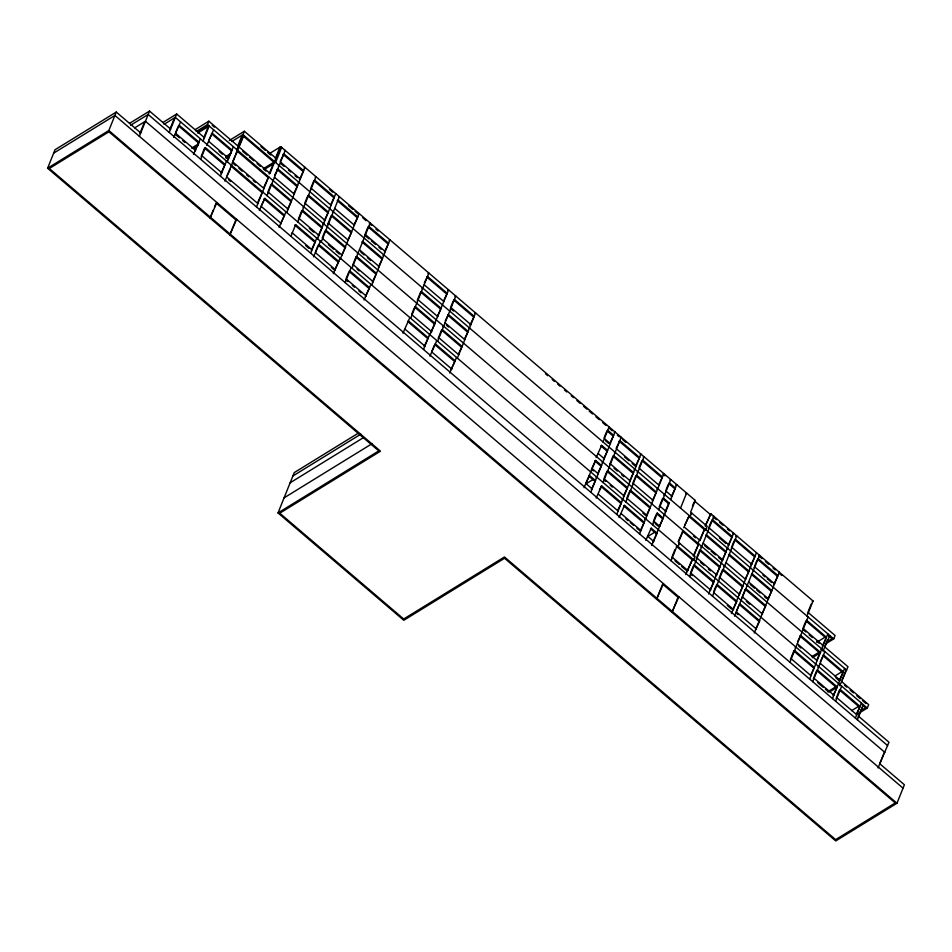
<?xml version="1.0" encoding="UTF-8"?>
<svg xmlns="http://www.w3.org/2000/svg" width="952" height="952" viewBox="0 0 952 952"><rect width="100%" height="100%" fill="white"/><g stroke="black" fill="none" stroke-linecap="round" stroke-linejoin="round"><path stroke-width="1.43" d="M880.183 764.087L904.4 784.757L896.974 803.226L835.737 840.925L504.548 558.253L403.803 620.288L278.02 512.938L378.777 450.903L47.6 168.218L55.026 149.75L116.263 112.05L140.729 132.935M47.6 168.218L108.837 130.519L116.263 112.05M139.932 133.423L144.621 121.749M139.373 136.326L149.524 111.075L170.61 129.067M169.801 129.567L174.502 117.881M169.254 132.459L176.679 113.99L204.442 137.695M175.573 132.899L177.953 126.973M180.606 121.904L173.74 137.481M198.183 142.657L178.429 125.795L179.238 125.295L198.992 142.157L194.851 150.951L195.66 150.452L175.906 133.589M200.36 138.766L193.482 154.343M196.231 131.519L207.488 124.593L208.845 121.201L238.274 146.322M203.633 138.195L208.333 126.509M203.085 141.086L209.142 126.009L197.671 133.078M200.658 159.27L205.358 147.584L225.1 164.446L220.959 173.24M209.059 139.635L212.248 133.22L231.99 150.071L227.849 158.865L225.66 156.997M213.605 129.829L206.739 145.394M220.412 176.132L226.469 161.055M227.302 161.757L233.359 146.679M237.988 145.525L242.165 135.136M236.917 149.714L244.343 131.245L276.056 158.329M210.594 216.711L213.355 209.856M214.45 207.12L216.104 203.002L235.858 219.864L229.801 234.942L236.667 219.365L235.858 219.864M227.207 175.382L230.396 168.968M232.8 161.495L235.18 155.569M242.558 137.219L238.381 147.596L239.19 147.108L269.999 173.407L269.19 173.907L273.89 162.221L243.081 135.91L243.879 135.422L224.898 181.142M216.913 202.514L210.047 218.079M257.587 202.752L262.573 191.876M263.656 187.675L268.642 176.798L256.516 206.953M275.259 158.829L279.947 147.143M269.999 173.407L280.757 146.644L695.305 500.478L690.605 512.164L707.181 526.313L705.825 529.705M275.604 162.495L281.673 147.417M261.181 205.977L264.846 198.361L284.6 215.223L280.459 224.017L281.268 223.518L261.514 206.655M264.846 198.361L259.337 210.547M268.071 191.602L270.451 185.676M274.604 175.346L277.794 168.92L297.548 185.783L293.882 193.387M280.197 161.447L283.863 153.843L303.617 170.705L299.475 179.5L300.273 179L280.531 162.137M267.036 195.684L285.219 150.452L284.41 150.951M285.969 211.832L279.091 227.409M290.681 201.36L270.927 184.498L271.736 183.998L291.49 200.86L287.349 209.642L288.159 209.154L268.404 192.292L267.595 192.792M286.79 212.546L304.973 167.314L304.164 167.814M290.931 236.322L295.632 224.636L315.386 241.499L311.245 250.293M304.914 202.8L307.294 196.874M310.983 187.722L313.363 181.808M297.821 221.959L316.005 176.727L315.195 177.227M310.685 253.184L316.742 238.107M318.135 235.917L322.276 227.135L302.522 210.273M324.192 220.852L328.333 212.058L308.579 195.196L307.77 195.695L327.524 212.558M330.725 204.585L334.402 196.981L314.648 180.118L313.839 180.618L333.593 197.48M317.575 238.821L335.758 193.589M315.374 252.232L317.754 246.306M320.407 241.225L313.529 256.802M322.264 237.857L324.644 231.931M321.229 241.939L339.412 196.707L338.603 197.207M337.984 261.978L318.23 245.116L319.039 244.616L338.793 261.479L334.652 270.273L331.355 267.464M340.15 258.087L333.283 273.664M341.542 255.898L345.683 247.115L325.929 230.253L325.12 230.753L344.874 247.615M347.599 240.82L351.74 232.038L331.986 215.176M354.132 224.565L357.809 216.961L338.055 200.099L337.246 200.598L357 217.461M346.159 278.508L348.539 272.581M345.124 282.577L351.181 267.5M355.905 257.028L352.573 265.322L353.382 264.823L373.136 281.685L372.327 282.173L376.468 273.391L356.714 256.528L355.905 257.028L375.659 273.89M365.163 233.978L367.555 228.064M352.014 268.214L370.197 222.982L369.388 223.482L371.589 225.35M278.02 512.938L294.239 472.608L358.464 433.053M368.769 288.254L349.015 271.391L349.824 270.892L369.578 287.754L365.437 296.548L366.246 296.048L346.492 279.186L345.683 279.686L347.873 281.566M370.935 284.362L364.069 299.94M381.716 258.813L361.962 241.951L362.772 241.451L382.525 258.313L378.384 267.107L379.193 266.608L359.44 249.745M387.773 243.736L368.031 226.874L368.84 226.374L388.583 243.236L384.441 252.03L385.251 251.53L365.497 234.668L364.687 235.168M371.768 285.076L389.951 239.845L389.142 240.344M409.848 317.575L402.982 333.152M411.716 314.208L414.096 308.281M424.306 282.875L427.496 276.449L447.25 293.311L443.584 300.915M410.681 318.289L428.864 273.057L428.055 273.557M424.104 346.623L428.245 337.829L408.491 320.967L407.682 321.467L427.436 338.329M423.545 349.515L429.602 334.438M430.994 332.248L435.135 323.466L415.381 306.603L414.572 307.103L434.326 323.954M437.527 315.993L441.192 308.388L421.438 291.526M431.768 351.574L434.148 345.647M436.789 340.578L429.923 356.155M445.191 320.943L448.38 314.517L468.134 331.379L464.469 338.983M450.772 307.056L453.152 301.13M437.623 341.28L455.806 296.048L454.997 296.548M454.378 361.32L434.624 344.469L435.433 343.969L455.187 360.832L451.046 369.614L451.855 369.114L432.101 352.264M456.543 357.44L449.677 373.005M458.412 354.061L462.077 346.457L442.323 329.594M473.382 316.802L453.628 299.94L454.437 299.44L474.191 316.302L470.05 325.096L470.859 324.596L451.105 307.734M457.377 358.142L475.56 312.91L474.75 313.41M585.885 483.116L589.55 475.512L595.476 480.57L591.335 489.364M593.441 470.907L591.466 469.229L595.607 460.435L601.533 465.492L597.868 473.096M604.068 437.884L606.448 431.97M595.607 460.435L584.04 487.698M598.332 453.652L604.258 458.709L603.449 459.209L607.59 450.415L601.664 445.357L596.166 457.543M603.033 441.966L609.09 426.889M609.994 442.942L613.659 435.338L607.733 430.28L606.924 430.78L612.85 435.837M590.775 492.255L615.016 431.946L614.207 432.446M599.439 489.923L601.676 485.865L621.43 502.727L617.765 510.332M604.068 478.392L606.448 472.478M612.993 456.21L609.661 464.505L610.47 464.005L630.224 480.867L629.415 481.367L633.556 472.573L613.802 455.71L612.993 456.21L632.747 473.073M616.194 448.237L619.859 440.633L639.613 457.495L635.472 466.29L632.176 463.481M601.676 485.865L596.166 498.051M603.044 482.474L621.228 437.242M626.678 488.15L606.924 471.288L607.733 470.788L627.487 487.65L623.346 496.444L624.155 495.944L604.401 479.082M616.729 514.413L640.982 454.104L640.172 454.604M626.916 497.896L629.296 491.97M639.042 467.741L641.422 461.827M636.84 528.205L640.137 531.014L644.278 522.231L624.524 505.369L619.014 517.555M625.892 501.978L644.076 456.746L643.266 457.246M646.194 515.948L650.335 507.154L630.581 490.292L629.772 490.792L649.526 507.654M652.263 500.871L656.404 492.077L636.65 475.215M658.796 484.604L662.461 477L642.707 460.137L641.898 460.637L661.652 477.499M639.577 533.917L663.83 473.608L663.02 474.108L665.008 475.81M653.655 520.72L656.035 514.794M665.769 490.566L668.149 484.639M647.919 536.476L653.846 541.533L653.036 542.033L657.178 533.239L651.251 528.182L645.753 540.367M652.62 524.79L657.32 513.104L663.246 518.162L659.581 525.778M658.677 509.713L670.803 479.558L669.994 480.058M668.494 503.584L665.162 511.878L665.972 511.379L660.045 506.321L659.236 506.821L662.568 498.527L668.494 503.584L669.304 503.096L663.377 498.027M671.219 496.801L675.361 488.019L669.434 482.962L668.625 483.449L674.552 488.507M669.304 503.096L651.68 545.425M670.672 499.693L676.729 484.616L675.92 485.115M680.537 508.13L686.606 493.053L685.797 493.552M674.956 549.601L671.624 557.896L672.421 557.396L687.951 570.641M678.205 541.521L683.179 530.633L678.49 542.319L695.067 556.468L693.699 559.859M684.786 525.135L689.248 515.556L683.738 527.741M692.413 506.166L693.972 502.275M671.065 560.788L677.122 545.71L676.313 546.21M657.13 597.844L662.64 584.147L678.038 597.297L671.981 612.374L678.847 596.797L678.038 597.297M663.449 583.647L656.571 599.213M687.142 571.14L692.651 558.955L685.773 574.532M693.199 556.063L698.708 543.878L694.008 555.563M699.577 540.07L697.411 543.961M699.791 539.689L704.766 528.8L700.077 540.486L684.548 527.241M710.835 513.735L705.325 525.909L710.835 513.735L813.056 600.986L806.998 616.063M690.676 572.568L693.056 566.642M699.589 550.375L696.257 558.669L697.066 558.169L716.82 575.032L716.011 575.532L720.152 566.737L700.398 549.875L699.589 550.375L719.343 567.237M708.859 527.337L711.239 521.41M689.641 576.638L713.881 516.341M713.286 582.315L693.532 565.452L694.341 564.952L714.095 581.815L709.954 590.609L710.763 590.109L691.009 573.247M725.4 552.16L705.646 535.298L706.455 534.81L726.209 551.66L722.068 560.454L722.877 559.954L703.123 543.092M728.125 545.377L732.278 536.583L712.524 519.732L711.715 520.22L731.469 537.083M713.524 592.061L715.904 586.146M731.707 546.841L734.087 540.914M712.489 596.142L736.729 535.833L735.92 536.333M732.802 610.113L736.943 601.319L717.189 584.457L716.38 584.956L736.134 601.819M738.859 595.036L743 586.242L723.246 569.379M745.392 578.768L749.057 571.164L729.303 554.302L728.494 554.802L748.248 571.664M754.317 556.587L734.563 539.725L735.372 539.225L755.126 556.087L750.973 564.881L751.782 564.381L732.04 547.519L731.231 548.019M756.483 552.695L731.433 613.504M736.372 611.565L738.752 605.639M745.285 589.383L741.953 597.678L742.762 597.178L762.516 614.04L761.707 614.54L765.848 605.746L746.094 588.883L745.285 589.383L765.039 606.245M754.555 566.333L756.935 560.419M759.577 555.337L734.527 616.146M758.982 621.323L739.228 604.46L740.037 603.961L759.791 620.823L755.65 629.617L756.459 629.117L736.705 612.255M771.096 591.168L751.342 574.306L752.151 573.806L771.905 590.668L767.764 599.462L768.573 598.963L748.819 582.1M773.821 584.385L777.974 575.591L758.22 558.729L757.411 559.229L777.165 576.091M811.199 604.08L807.546 613.171L808.355 612.672L835.094 635.496L833.738 638.887L826.241 643.504M810.688 675.004L814.353 667.4L794.611 650.537L793.801 651.037L790.457 659.331L791.267 658.832L811.021 675.694M797.478 641.886L800.668 635.46L820.422 652.322L816.756 659.926M803.06 627.987L805.44 622.072M789.91 662.223L808.093 616.991M825.67 637.745L805.916 620.882L806.725 620.383L826.479 637.245L822.338 646.039L823.147 645.539L803.393 628.677M809.664 679.085L827.847 633.853M824.86 646.444L827.466 639.958M833.059 695.698L837.201 686.904L817.459 670.041L816.649 670.541L813.306 678.836L814.115 678.336L833.869 695.198M820.327 661.39L823.516 654.964L843.27 671.826L839.128 680.62L835.832 677.8M812.758 681.727L824.872 651.573M832.512 698.589L844.626 668.435M842.175 679.728L845.305 671.933M856.383 714.012L860.049 706.408L840.307 689.546L839.497 690.045L836.153 698.34L836.963 697.84L856.717 714.702M835.606 701.231L841.663 686.154M855.36 718.094L861.417 703.016M858.43 715.606L863.416 704.718L857.359 719.795M858.561 713.429L867.308 708.038L868.676 704.647L841.937 681.822M879.898 763.29L883.551 754.198M53.657 153.141L114.906 115.442L903.031 788.149M129.52 123.379L149.524 111.075M130.662 125.236L148.155 114.466L887.609 745.618M134.684 127.865L145.43 121.249L884.884 752.401L884.075 752.901M162.923 122.463L176.679 113.99M164.065 124.307L175.311 117.382L867.308 708.038M195.1 129.674L208.845 121.201M197.647 131.995L207.584 125.866M191.614 148.155L198.718 143.776M193.113 148.56L198.147 145.466M229.337 140.48L244.343 131.245M231.729 141.562L242.974 134.637L833.738 638.887M226.171 156.33L231.134 153.272M225.838 157.877L229.563 155.581M236.465 153.891L235.656 154.379L237.012 150.987L267.881 177.334M231.764 165.577L230.955 166.065L261.764 192.375M269.285 153.7L280.757 146.644M263.228 168.778L274.7 161.721M264.727 169.194L273.545 163.768M278.353 166.029L279.162 165.529M298.107 182.891L298.916 182.391M310.507 188.912L311.316 188.413L331.058 205.275M303.081 207.381L303.89 206.881M295.632 224.636L294.822 225.136L314.577 241.998M291.49 233.43L292.3 232.931L312.054 249.793M332.545 212.284L333.355 211.784M322.835 224.244L323.632 223.744M340.173 259.289L359.166 213.569L358.357 214.069L355.072 211.261M357.274 253.637L358.071 253.137M383.085 255.422L383.894 254.922M421.998 288.635L422.807 288.135M292.419 377.182L293.228 376.695M447.809 290.42L448.618 289.92L429.626 335.639M306.925 389.558L307.734 389.07M442.87 326.703L443.68 326.203M468.693 328.488L469.503 327.988M292.871 476L360.879 434.124M290.146 482.783L363.188 437.801M284.089 497.86L372.244 443.572M601.664 445.357L600.855 445.857L606.781 450.915M614.349 452.819L615.159 452.319M591.466 469.229L592.275 468.729L598.201 473.787M602.092 462.601L602.902 462.101M586.087 483.794L593.548 479.201M596.023 477.678L596.833 477.178M634.103 469.681L634.913 469.181M637.197 472.323L638.007 471.823M621.989 499.836L622.798 499.336M624.524 505.369L623.715 505.869L643.469 522.731M656.951 489.185L657.761 488.685M663.937 495.135L664.746 494.635M644.837 519.34L645.646 518.84M657.32 513.104L656.511 513.604L662.437 518.662M663.794 515.27L664.603 514.77M653.179 521.898L653.988 521.398L659.914 526.456M695.305 500.478L694.496 500.978L711.073 515.127M651.251 528.182L650.454 528.681L656.368 533.739M647.8 536.464L655.25 531.882M690.973 513.663L691.783 513.164L689.605 517.055L705.015 530.204M678.847 543.806L679.657 543.318L677.479 547.21L692.889 560.359M708.383 528.515L709.192 528.015L728.934 544.877M700.958 546.983L701.767 546.484M732.826 533.691L733.635 533.191L708.586 594M690.474 562.846L691.283 562.346M726.769 548.768L727.578 548.269M723.806 566.488L724.615 565.988M749.617 568.273L750.426 567.773M754.079 567.523L754.888 567.023L774.63 583.885M746.654 585.992L747.463 585.492M778.522 572.699L779.331 572.2L754.281 633.009M772.465 587.777L773.274 587.277M812.246 601.486L813.056 600.986M795.158 647.646L795.967 647.146M816.804 642.255L825.61 636.84M829.037 636.067L829.846 635.567L822.98 651.132M827.05 641.672L832.024 638.602L828.645 635.734M820.969 649.431L821.778 648.931M811.996 656.559L819.553 651.918M812.318 657.701L820.6 652.596M818.006 667.15L818.815 666.65M834.975 675.979L842.425 671.398M845.828 670.636L846.637 670.137L207.488 124.593M827.669 691.818L836.368 686.475M829.823 691.83L836.034 688.01M839.759 685.714L847.994 666.745L825.146 647.253M851.635 710.644L859.18 705.991M860.62 710.823L865.594 707.764L862.226 704.885M857.919 716.904L858.728 716.404L888.966 742.227L878.006 767.978M329.463 189.4L332.76 192.209M348.48 205.632L352.871 209.38M362.772 217.829L366.08 220.662M375.969 229.099L378.17 230.979M545.448 373.755L547.686 375.671M552.172 379.503L554.421 381.419M557.789 384.287L560.026 386.203M564.524 390.034L566.761 391.95M571.248 395.782L573.497 397.698M576.864 400.566L580.232 403.446M583.6 406.314L586.967 409.193M589.205 411.109L592.572 413.977M595.94 416.857L599.308 419.725M602.675 422.605L606.043 425.473M609.268 428.233L612.231 430.756M617.312 435.1L619.383 436.861M622.608 439.622L625.904 442.43M713.072 516.829L716.368 519.649M719.664 522.458L722.949 525.266M727.34 529.014L729.541 530.883M758.768 555.837L762.064 558.645M765.36 561.454L768.645 564.262M773.036 568.011L775.237 569.891M779.617 573.628L781.806 575.496M283.053 154.343L302.807 171.205M426.686 276.949L446.44 293.811M619.05 441.133L638.804 457.995M334.723 208.393L354.465 225.255M424.164 284.743L443.918 301.605M604.389 438.575L610.315 443.632M616.527 448.927L636.281 465.79M639.375 468.432L659.129 485.294M666.102 491.244L672.029 496.301M260.943 146.608L265.346 150.368M267.548 152.249L270.856 155.069M280.816 163.565L284.113 166.386M288.492 170.122L290.693 172.003M295.084 175.751L297.274 177.619M365.794 236.108L369.078 238.916M371.28 240.785L375.671 244.533M378.955 247.341L381.157 249.21M450.296 308.234L453.592 311.042M605.567 440.764L608.518 443.287M624.5 456.924L628.891 460.673M719.355 537.88L725.936 543.509M762.849 575.02L765.051 576.888M767.241 578.756L771.632 582.505M276.984 169.42L296.738 186.283M350.931 232.538L331.177 215.676L327.845 223.97L328.654 223.47L348.408 240.332M440.383 308.888L420.629 292.026L417.297 300.32L418.106 299.82L437.86 316.683M447.571 315.017L467.325 331.879M655.595 492.577L635.841 475.714L632.509 484.009L633.318 483.509L653.072 500.371M274.462 177.215L294.216 194.077M305.247 203.49L325.001 220.352M445.048 322.811L464.802 339.674M725.971 562.596L745.725 579.459M212.236 125.283L214.438 127.163M242.784 151.356L247.187 155.116M249.388 156.997L253.791 160.745M257.088 163.565L260.384 166.386M263.692 169.206L265.894 171.086M360.832 252.113L364.116 254.922M367.412 257.73L370.709 260.55M446.428 325.191L448.63 327.06M614.052 468.253L617.336 471.062M621.727 474.81L623.917 476.678M693.401 535.988L695.555 537.82M704.516 545.472L708.907 549.209M711.096 551.089L715.487 554.837M718.784 557.646L720.973 559.514M750.212 584.468L754.603 588.217M756.792 590.097L760.089 592.906M764.48 596.654L766.669 598.522M802.584 629.177L805.88 631.985M809.164 634.794L812.461 637.602M816.852 641.351L819.041 643.231M682.382 531.133L697.899 544.377M211.439 133.708L231.181 150.571M321.467 227.635L301.713 210.773L298.381 219.067L299.19 218.567L318.944 235.43M461.268 346.956L441.514 330.094L438.182 338.388L438.991 337.889L458.745 354.751M594.798 460.935L600.724 465.992M742.191 586.741L722.437 569.879L719.105 578.173L719.914 577.674L739.668 594.536M799.858 635.96L819.612 652.822M822.707 655.464L842.461 672.326M208.905 141.503L228.659 158.365M233.121 162.173L263.942 188.484M322.597 238.547L342.351 255.41M412.049 314.898L431.791 331.748M627.249 498.586L647.003 515.448M797.336 643.754L817.09 660.617M820.184 663.258L839.938 680.121M219.079 151.368L222.363 154.188M232.324 162.673L235.62 165.493M238.916 168.314L242.225 171.134M246.627 174.882L248.829 176.763M253.232 180.523L255.434 182.403M309.352 228.432L313.743 232.181M328.369 244.664L333.854 249.341M336.056 251.221L339.34 254.029M356.964 269.071L359.154 270.939M603.592 479.582L605.793 481.45M610.184 485.199L612.374 487.079M642.909 513.128L645.099 515.008M655.154 523.588L658.118 526.111M700.648 562.418L703.933 565.226M708.324 568.975L710.525 570.843M746.344 601.426L749.64 604.234M798.716 646.122L800.918 648.003M844.495 685.202L846.744 687.118M850.112 689.998L853.48 692.866M856.848 695.745L860.215 698.625M862.464 700.541L865.832 703.409M224.291 164.946L204.549 148.084L201.205 156.378L202.014 155.878L221.768 172.74M264.037 198.861L283.791 215.723M588.741 476.012L594.667 481.069M600.867 486.365L620.621 503.227M793.801 651.037L813.543 667.899M816.649 670.541L836.391 687.403M839.497 690.045L859.239 706.908M227.064 177.25L257.885 203.561M315.707 252.911L335.461 269.773M405.159 329.261L424.901 346.123M586.218 483.806L592.144 488.864M598.344 494.159L618.098 511.022M621.192 513.663L640.946 530.526M713.857 592.751L733.611 609.613M175.097 134.089L179.488 137.838M182.784 140.646L184.974 142.514M228.456 179.63L230.658 181.511M305.759 245.604L309.043 248.424M352.264 285.303L354.465 287.183M358.844 290.931L361.046 292.8M625.869 518.84L628.07 520.72M630.26 522.588L633.556 525.397M674.944 560.728L679.383 564.512M681.596 566.404L686.035 570.2M690.2 573.747L692.39 575.627M727.304 605.424L731.695 609.173M735.896 612.755L738.086 614.623M817.697 682.584L823.183 687.261M825.384 689.141L828.668 691.949M108.837 130.519L896.974 803.226M108.944 131.792L49.314 168.504L380.502 451.177L279.745 513.211L403.696 619.014L504.453 556.98L835.63 839.652L895.261 802.941L108.944 131.792"/></g></svg>
